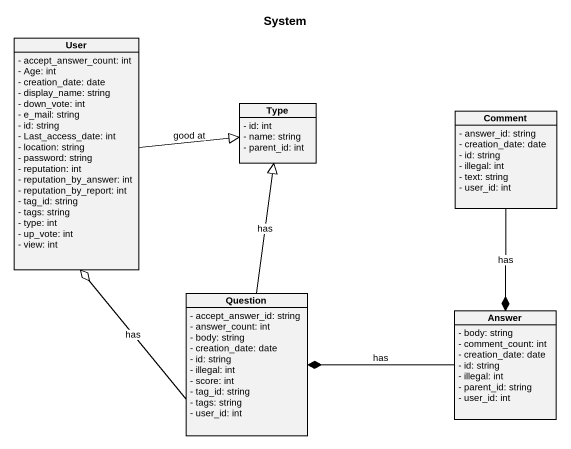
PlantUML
@startuml
title System
hide circle
hide empty members
skinparam classAttributeIconSize 0
class User {
  - accept_answer_count: int
  - Age: int
  - creation_date: date
  - display_name: string
  - down_vote: int
  - e_mail: string
  - id: string
  - Last_access_date: int
  - location: string
  - password: string
  - reputation: int
  - reputation_by_answer: int
  - reputation_by_report: int
  - tag_id: string
  - tags: string
  - type: int
  - up_vote: int
  - view: int
}
class Type {
  - id: int
  - name: string
  - parent_id: int
}
class Comment {
  - answer_id: string
  - creation_date: date
  - id: string
  - illegal: int
  - text: string
  - user_id: int
}
class Question {
  - accept_answer_id: string
  - answer_count: int
  - body: string
  - creation_date: date
  - id: string
  - illegal: int
  - score: int
  - tag_id: string
  - tags: string
  - user_id: int
}
class Answer {
  - body: string
  - comment_count: int
  - creation_date: date
  - id: string
  - illegal: int
  - parent_id: string
  - user_id: int
}
User -right-|> Type : good at
Comment --* Answer : has
Question -up-o User : has
Question -up-|> Type : has
Answer -left-* Question : has
@enduml
